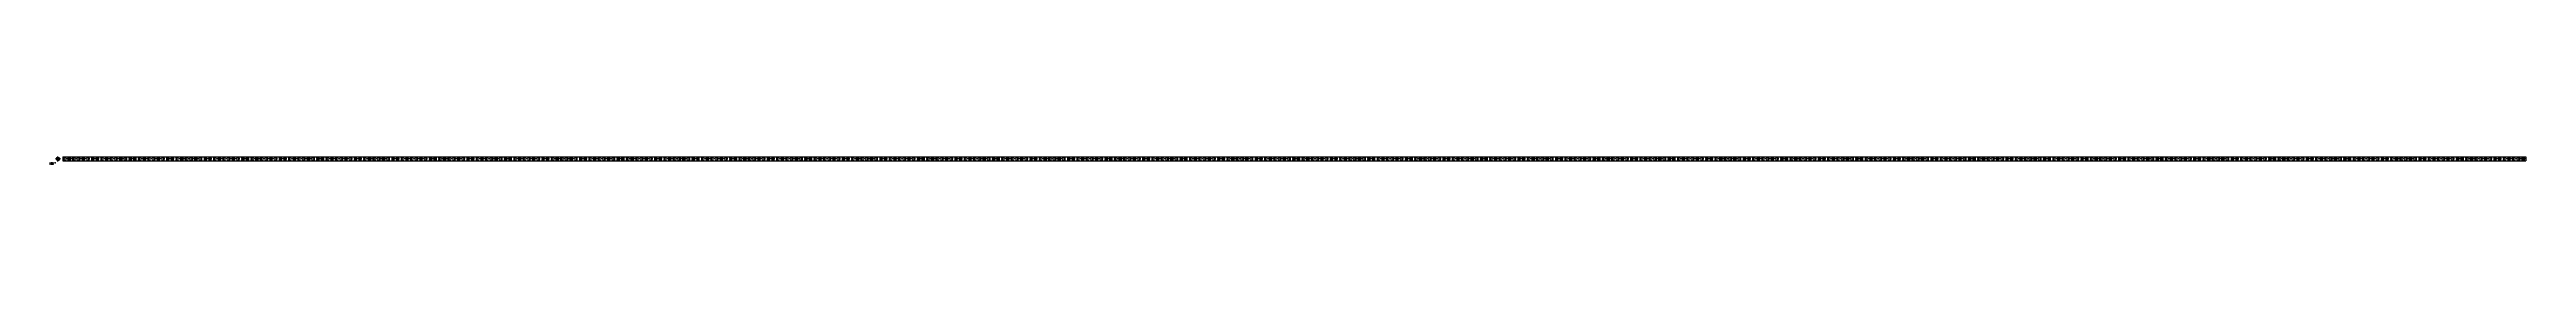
# Model space of a CAD drawing. Extents: x -34 to 10022, y -23 to 10.
import ezdxf

# ---------------------------------------------------------------- set-up
doc = ezdxf.new("R2010")
doc.units = 0
doc.linetypes.add('CENTER', pattern=[50.8, 31.75, -6.35, 6.35, -6.35])
doc.linetypes.add('DASHED', pattern=[19.05, 12.7, -6.35])
doc.layers.get('0').update_dxf_attribs({"linetype": 'CONTINUOUS'})
doc.layers.add('CENTER', color=1, linetype='CENTER')
doc.styles.get("Standard").update_dxf_attribs({"font": 'txt.shx', "height": 3, "bigfont": 'bigfont.shx'})

msp = doc.modelspace()

# ---------------------------------------------------------------- linework, layer by layer
at = {"color": 7, "linetype": 'CONTINUOUS'}
for p, q in [((20, 8), (20, -8)), ((20, 8), (10020, 8)), ((10020, 8), (10020, -8)), ((20, -8), (10020, -8))]:
    msp.add_line(p, q, dxfattribs=at)
at = {"color": 3, "linetype": 'DASHED'}
for p, q in [((20, 4), (10020, 4)), ((20, -4), (10020, -4))]:
    msp.add_line(p, q, dxfattribs=at)
at = {"color": 7, "linetype": 'CONTINUOUS'}
for radius in [7.5, 4]:
    msp.add_circle((0, 0), radius, dxfattribs=at)
at = {"layer": 'CENTER', "color": 1, "linetype": 'CENTER'}
for p, q in [((10, 0), (-10, 0)), ((0, -10), (0, 10)), ((10022, 0), (18, 0))]:
    msp.add_line(p, q, dxfattribs=at)

# ---------------------------------------------------------------- texts
at = {"color": 7, "linetype": 'CONTINUOUS'}
for s, p in [('AHOS09-10', (-34, -18)), ('AHOS09', (-34, -23))]:
    msp.add_text(s, height=3, dxfattribs=at).set_placement(p)

doc.saveas('drawing.dxf')
